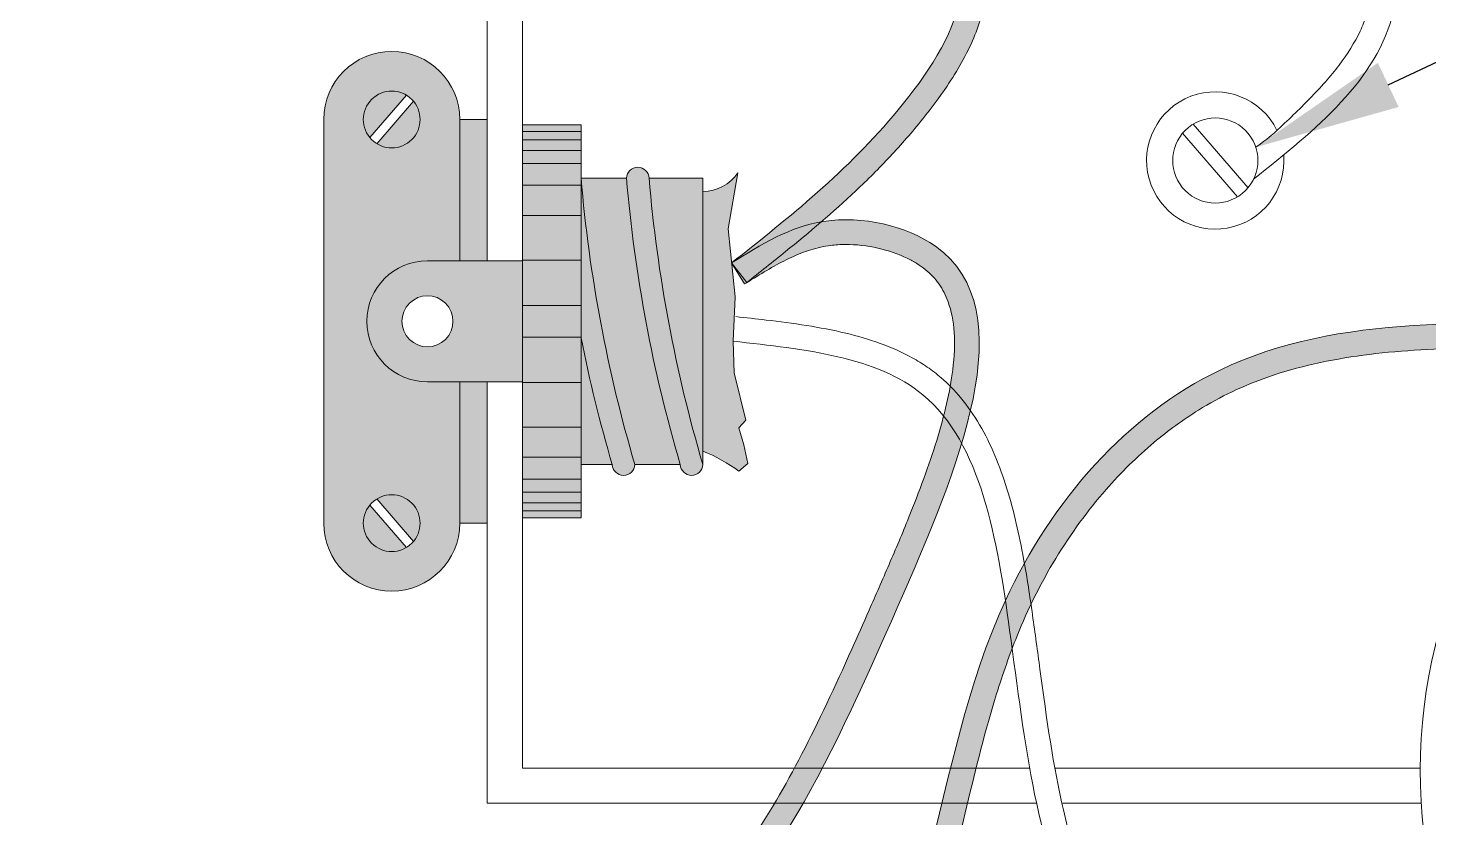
# Model space of a CAD drawing. Header units: metres. Extents: x -692 to 1029, y -233 to 3386.
# Drawn here: x 252.38 to 260.04, y -209.52 to -205.2 of the extents above; entities that cross this region are included whole.
import ezdxf

# ---------------------------------------------------------------- set-up
doc = ezdxf.new("R2010")
doc.units = ezdxf.units.M

# ---------------------------------------------------------------- blocks, each defined once
blk = doc.blocks.new('A$C44f65689')
at = {"lineweight": 0, "transparency": 33554687}
h = blk.add_hatch(color=256, dxfattribs=at)
edge = h.paths.add_edge_path()
edge.add_spline(control_points=[(37.19436487122567, 30.5453331803178), (37.47240656832292, 30.13958132194283), (38.12156979050116, 29.19224433422414), (39.85192331632589, 28.15650363348276), (39.02348466928589, 26.91347481707225), (38.52862392752587, 26.52182489904998), (38.21214170547529, 26.2713499151564)], knot_values=[0, 0, 0, 0, 776.1570463963789, 1812.147654167916, 2160.643044200671, 2778.949528590573, 2778.949528590573, 2778.949528590573, 2778.949528590573], degree=3, periodic=0)
edge.add_line((38.21214170547529, 26.27134991539469), (38.29610942121536, 26.16525433314791))
edge.add_spline(control_points=[(38.29610942121536, 26.16525433290962), (38.36617814703988, 26.22070914710593), (38.43664025374466, 26.27647184766328), (38.63645502599303, 26.43822292126196), (38.76572663744565, 26.54716324318405), (38.95489427097829, 26.72562805832376), (39.01715316244173, 26.78762558806965), (39.13924361213259, 26.91806546009547), (39.19904509171039, 26.98640686834869), (39.30319098289993, 27.11604785884401), (39.34796309681934, 27.17574991739775), (39.44625987466389, 27.32199544347304), (39.49701012643374, 27.41022944868609), (39.55305506106407, 27.54364452422623), (39.56803991468934, 27.5861523405415), (39.59128397186788, 27.67269928563609), (39.59941997130983, 27.71698358739422), (39.60719716151772, 27.80178272069451), (39.60748871584957, 27.84252679074824), (39.59878393407854, 27.96274281705382), (39.58026283832606, 28.04027789772544), (39.52425353392238, 28.18851792419945), (39.48685088225403, 28.25933649600528), (39.3891210190871, 28.41041452539911), (39.32556641634511, 28.48952938021238), (39.14972966977149, 28.68218880523226), (39.02898831232579, 28.79290357268882), (38.77756875475444, 29.00978154004633), (38.64684507127805, 29.11587788833139), (38.46107761391278, 29.27146201170444), (38.40200035878235, 29.32171288574727), (38.28863807710223, 29.42181500161541), (38.23466400333456, 29.47156326759841), (38.12518668814693, 29.57776804960621), (38.07021569105183, 29.63416074288897), (37.83328506954723, 29.88947724355284), (37.67789306767992, 30.09183665503087), (37.45465373357348, 30.40486221850869), (37.38055639036685, 30.51298053659001), (37.30597713335629, 30.62181554926291)], knot_values=[0, 0, 0, 0, 6.756417714519387, 6.756417714519387, 19.17189048022639, 19.17189048022639, 25.37962686307989, 25.37962686307989, 31.58736324593339, 31.58736324593339, 36.48074421115352, 36.48074421115352, 43.18213061361291, 43.18213061361291, 46.23686457921572, 46.23686457921572, 49.29159854481853, 49.29159854481853, 52.15651243092103, 52.15651243092103, 57.86962677243898, 57.86962677243898, 63.58274111395693, 63.58274111395693, 70.52405827013338, 70.52405827013338, 80.99162164751337, 80.99162164751337, 91.45918502489334, 91.45918502489334, 96.48963544762753, 96.48963544762753, 101.5200858703617, 101.5200858703617, 107.1514105388288, 107.1514105388288, 126.8818266794391, 126.8818266794391, 137.1571503924483, 137.1571503924483, 137.1571503924483, 137.1571503924483], degree=3, periodic=0)
edge.add_line((37.30597713359413, 30.62181554950302), (37.19436487134527, 30.545333180557))
h = blk.add_hatch(color=9, dxfattribs=at)
h.dxf.hatch_style = 1
edge = h.paths.add_edge_path()
edge.add_line((36.55031432624929, 26.28295589984418), (36.72691741605814, 26.28295589984418))
edge.add_line((36.72691741605814, 26.28295589984418), (36.72691741605814, 27.05541978014525))
edge.add_ellipse((36.35527124240213, 27.05541978062183), major_axis=(0.2627935295942119, 0.2627935295942119), ratio=0.999999999999935, start_angle=314.9999999999981, end_angle=494.9999999999981)
edge.add_line((35.98362506874611, 27.0554197810984), (35.98362506803079, 24.84915753162885))
edge.add_ellipse((36.3552712424617, 24.84915753150971), major_axis=(0.262793530142143, 0.262793530142143), ratio=0.9999999999999234, start_angle=134.9999999816297, end_angle=314.9999999816297)
edge.add_line((36.7269174168926, 24.84915753139057), (36.7269174168926, 25.62162141192902))
edge.add_line((36.7269174168926, 25.62162141192902), (36.55031432624929, 25.6216214124065))
edge.add_ellipse((36.55031432624929, 25.95228865612534), major_axis=(-0.2338170503498552, 0.2338170503498552), ratio=0.9999999999999839, start_angle=-45.00000000000051, end_angle=134.9999999999995, ccw=False)
edge = h.paths.add_edge_path(flags=16)
edge.add_ellipse((36.35527124210404, 27.0554197801448), major_axis=(0.1097161613463365, 0.1097161613463365), ratio=0.9999999999998871, start_angle=225.0000000000032, end_angle=405.00000000000324, ccw=False)
edge.add_ellipse((36.35527124210404, 27.0554197801448), major_axis=(0.1097161613463365, 0.1097161613463365), ratio=0.9999999999998871, start_angle=45.00000000000318, end_angle=225.0000000000032, ccw=False)
edge = h.paths.add_edge_path(flags=16)
edge.add_ellipse((36.35527124210404, 24.84915753139011), major_axis=(0.1097161615148262, 0.1097161615148262), ratio=0.9999999999999781, start_angle=225.0000000000006, end_angle=405.0000000000006, ccw=False)
edge.add_ellipse((36.35527124210404, 24.84915753139011), major_axis=(0.1097161615148262, 0.1097161615148262), ratio=0.9999999999999781, start_angle=45.00000000000068, end_angle=225.0000000000006, ccw=False)
h.paths.add_polyline_path([(36.87731571467913, 26.28295589984418), (36.87731571610976, 27.05541978086011), (36.72691741605814, 27.05541978014525), (36.72691741605814, 26.28295589984418)])
h.paths.add_polyline_path([(36.87731571694422, 24.84915753139057), (36.87731571610976, 25.62162141264479), (36.7269174168926, 25.62162141192902), (36.7269174168926, 24.84915753139057)])
h.paths.add_polyline_path([(45.13213882013434, 26.28295589960589), (45.13213882013434, 27.05541978038354), (44.98174051936741, 27.05541978062183), (44.98174051936741, 26.28295590008155)])
h.paths.add_polyline_path([(45.13213881941857, 24.84915753067389), (45.13213881941857, 25.62162141169073), (44.98174051936741, 25.62162141169073), (44.98174051936741, 24.84915753186714)])
edge = h.paths.add_edge_path()
edge.add_line((45.87543116756552, 24.84915753091399), (45.87543116756552, 27.05541978086011))
edge.add_ellipse((45.50378499384993, 27.05541978062183), major_axis=(0.262793529636328, 0.262793529636328), ratio=0.9999999999999937, start_angle=315.000000036736, end_angle=495.000000036736)
edge.add_line((45.13213882013434, 27.05541978038354), (45.13213882013434, 26.28295589960589))
edge.add_line((45.13213882013434, 26.28295589960589), (45.3087419086317, 26.28295590032166))
edge.add_ellipse((45.30874190898936, 25.95228865624494), major_axis=(0.2338170506029215, 0.2338170506029215), ratio=0.9999999999999619, start_angle=225.0000000619738, end_angle=405.00000006197376, ccw=False)
edge.add_line((45.30874190934702, 25.62162141216822), (45.13213881941857, 25.62162141169073))
edge.add_line((45.13213881941857, 25.62162141169073), (45.13213881941857, 24.84915753067389))
edge.add_ellipse((45.50378499349205, 24.84915753079394), major_axis=(-0.2627935298894002, 0.2627935298894002), ratio=0.9999999999999274, start_angle=45.0000000185104, end_angle=225.0000000185104)
edge = h.paths.add_edge_path(flags=16)
edge.add_ellipse((45.50378499349182, 24.84915753150971), major_axis=(-0.109716161599395, 0.109716161599395), ratio=0.9999999999999798, start_angle=-45.000000000000625, end_angle=134.9999999999994, ccw=False)
edge.add_ellipse((45.50378499349182, 24.84915753150971), major_axis=(-0.109716161599395, 0.109716161599395), ratio=0.9999999999999798, start_angle=134.9999999999994, end_angle=314.99999999999943, ccw=False)
edge = h.paths.add_edge_path(flags=16)
edge.add_ellipse((45.50378499384971, 27.05541978026394), major_axis=(-0.109716161430587, 0.109716161430587), ratio=0.999999999999829, start_angle=-44.99999986785042, end_angle=135.0000001321496, ccw=False)
edge.add_ellipse((45.50378499384971, 27.05541978026394), major_axis=(-0.109716161430587, 0.109716161430587), ratio=0.999999999999829, start_angle=135.0000001321496, end_angle=315.0000001321496, ccw=False)
h = blk.add_hatch(color=252, dxfattribs=at)
h.dxf.hatch_style = 1
edge = h.paths.add_edge_path()
edge.add_line((36.47458330627506, 27.15461606944563), (36.2745196997742, 26.92292653311278))
edge.add_ellipse((36.35527124206851, 27.0554197795018), major_axis=(-0.1097161608916774, 0.1097161608916774), ratio=0.9999999999999055, start_angle=103.6386671987132, end_angle=135.0000000131162)
edge.add_ellipse((36.35527124237109, 27.05541978070095), major_axis=(0.1097161617396069, 0.1097161617396069), ratio=0.9999999999999704, start_angle=224.9999999013887, end_angle=354.7402031685654)
edge = h.paths.add_edge_path()
edge.add_ellipse((36.35527124370972, 27.05541978007383), major_axis=(-0.1097161613965694, 0.1097161613965694), ratio=0.9999999999995967, start_angle=-76.36133221941517, end_angle=-44.99999940709)
edge.add_ellipse((36.35527124238686, 27.05541978028091), major_axis=(0.1097161612500874, 0.1097161612500874), ratio=0.9999999999999531, start_angle=45.00000010443824, end_angle=174.7402033698151)
edge.add_line((36.23595917936365, 26.95622349155973), (36.43602278503005, 27.18791302789258))
edge = h.paths.add_edge_path()
edge.add_ellipse((36.3552712416523, 24.84915753155531), major_axis=(-0.1097161613980172, 0.1097161613980172), ratio=0.9999999999998797, start_angle=185.259796566013, end_angle=314.9999998331872)
edge.add_ellipse((36.3552712425597, 24.84915753075905), major_axis=(-0.1097161619610481, 0.1097161619610481), ratio=0.9999999999996345, start_angle=-44.99999983175279, end_angle=-13.63866701734272)
edge.add_line((36.27451969905889, 24.98165077818384), (36.47458330472529, 24.74996124256676))
edge = h.paths.add_edge_path()
edge.add_ellipse((36.35527124031114, 24.84915753217685), major_axis=(0.1097161620711561, 0.1097161620711561), ratio=0.9999999999998637, start_angle=225.0000006620567, end_angle=256.3613334743858)
edge.add_line((36.43602278503005, 24.71666428531216), (36.23595917864833, 24.94835382045266))
edge.add_ellipse((36.35527124219709, 24.84915753154137), major_axis=(-0.1097161616217846, 0.1097161616217846), ratio=0.9999999999999871, start_angle=5.259796700270203, end_angle=134.9999999656386)
edge = h.paths.add_edge_path()
edge.add_ellipse((45.50378499320877, 27.05541978051929), major_axis=(-0.1097161612500097, 0.1097161612500097), ratio=0.9999999999999964, start_angle=185.2597966301026, end_angle=314.999999895479)
edge.add_ellipse((45.50378499218422, 27.05541978137398), major_axis=(0.1097161606456844, 0.1097161606456844), ratio=0.999999999999846, start_angle=44.99999951715563, end_angle=76.36133232948666)
edge.add_line((45.42303345116198, 27.18791302813087), (45.62309705623176, 26.95622349179802))
edge = h.paths.add_edge_path()
edge.add_ellipse((45.50378499297625, 27.05541977825346), major_axis=(-0.1097161600089429, 0.1097161600089429), ratio=0.9999999999997591, start_angle=135.0000004546835, end_angle=166.3613332688298)
edge.add_line((45.58453653570206, 26.92292653358935), (45.38447293003611, 27.15461606896906))
edge.add_ellipse((45.50378499382887, 27.05541978046295), major_axis=(0.109716161571301, 0.109716161571301), ratio=0.9999999999999049, start_angle=95.25979687292083, end_angle=225.0000001398502)
edge = h.paths.add_edge_path()
edge.add_ellipse((45.50378499134348, 24.84915753212618), major_axis=(0.1097161611634776, 0.1097161611634776), ratio=0.9999999999995575, start_angle=13.63866639255873, end_angle=44.99999920670788)
edge.add_ellipse((45.50378499358277, 24.84915753147903), major_axis=(-0.109716161621097, 0.109716161621097), ratio=0.9999999999998829, start_angle=-44.99999996641899, end_angle=84.7402033005054)
edge.add_line((45.38447293003611, 24.74996124256676), (45.58453653570206, 24.98165077770727))
edge = h.paths.add_edge_path()
edge.add_line((45.62309705623176, 24.9483538197378), (45.42303345044667, 24.71666428459638))
edge.add_ellipse((45.50378499395026, 24.84915753203118), major_axis=(0.1097161619681109, 0.1097161619681109), ratio=0.99999999999976, start_angle=193.6386670183855, end_angle=224.9999998307206)
edge.add_ellipse((45.50378499320854, 24.84915753101607), major_axis=(0.1097161612503381, 0.1097161612503381), ratio=0.9999999999999564, start_angle=225.0000001046061, end_angle=354.7402033699726)
h = blk.add_hatch(color=252, dxfattribs=at)
h.dxf.hatch_style = 1
h.paths.add_polyline_path([(37.38985277529747, 26.98883405746027), (37.38985277601279, 27.02601380241912), (37.06962474258927, 27.02601380218083), (37.0696247410404, 26.9888340569837)])
h.paths.add_polyline_path([(37.38985277529747, 26.94339216149864), (37.38985277529747, 26.98883405746027), (37.0696247410404, 26.9888340569837), (37.06962474258927, 26.94339216173693)])
h.paths.add_polyline_path([(37.38985277458306, 26.88555704081909), (37.38985277529747, 26.94339216149864), (37.06962474258927, 26.94339216173693), (37.06962474187486, 26.88555704105919)])
h.paths.add_polyline_path([(37.38985277529747, 26.81532862461562), (37.38985277458306, 26.88555704081909), (37.06962474187486, 26.88555704105919), (37.06962474187486, 26.81532862413905)])
h.paths.add_polyline_path([(37.38985277529747, 26.69552730740133), (37.38985277529747, 26.81532862461562), (37.06962474187486, 26.81532862413905), (37.06962474258927, 26.69552730716122)])
h.paths.add_polyline_path([(37.38985277529747, 26.53028402555946), (37.38985277529747, 26.69552730740133), (37.06962474258927, 26.69552730716122), (37.06962474258927, 26.53028402532117)])
h.paths.add_polyline_path([(37.38985277458306, 26.28655017651135), (37.38985277529747, 26.53028402555946), (37.06962474258927, 26.53028402532117), (37.06962474330459, 26.28655017651135)])
h.paths.add_polyline_path([(37.38985277386729, 24.87856350935498), (37.38985277458306, 26.28655017651135), (37.06962474330459, 26.28655017651135), (37.06962474258927, 24.87856350983156)])
edge = h.paths.add_edge_path(flags=17)
edge.add_ellipse((45.12952371580732, 27.40081258032124), major_axis=(-5.579933033326872, 5.579933033326872), ratio=0.9999999999997002, start_angle=56.24696675390112, end_angle=61.42246319192401, ccw=False)
edge.add_line((37.38985277386729, 25.86172225702784), (37.38985277458306, 25.16982712496291))
edge.add_line((37.38985277458306, 25.16982712496291), (37.56024308856541, 25.16982712567869))
edge = h.paths.add_edge_path()
edge.add_ellipse((45.25290982905528, 27.40081257551376), major_axis=(-5.579933034407364, 5.579933034407364), ratio=0.9999999999999546, start_angle=49.841841678372475, end_angle=61.42246315406862, ccw=False)
edge.add_line((37.38985277529747, 26.73475018633371), (37.38985277529747, 26.69552730740133))
edge.add_line((37.38985277529747, 26.69552730740133), (37.38985277529747, 26.53028402555946))
edge.add_line((37.38985277529747, 26.53028402555946), (37.38985277458306, 26.28655017651135))
edge.add_line((37.38985277458306, 26.28655017651135), (37.38985277386729, 25.86172225702784))
edge.add_ellipse((45.12952371589739, 27.40081258034342), major_axis=(-5.57993303339117, 5.57993303339117), ratio=0.9999999999998417, start_angle=56.24696675392772, end_angle=61.42246319189021)
edge.add_ellipse((37.62193614372265, 25.17212264095189), major_axis=(-0.04365376527295176, 0.04365376527295176), ratio=0.9999999999979041, start_angle=47.13091554147524, end_angle=222.8690842356522)
edge = h.paths.add_edge_path()
edge.add_line((37.68362919887096, 25.16982712543858), (37.93191774817507, 25.16982712472463))
edge.add_ellipse((45.50119838190815, 27.40081257456348), major_axis=(-5.57993303676679, 5.57993303676679), ratio=0.9999999999999848, start_angle=49.84184166939468, end_angle=61.42246314513733, ccw=False)
edge.add_line((37.63814132472072, 26.73475018633371), (37.38985277529747, 26.73475018633371))
edge.add_ellipse((45.25290982902419, 27.40081257550792), major_axis=(5.579933034384598, 5.579933034384598), ratio=0.9999999999999921, start_angle=139.8418416783477, end_angle=151.4224631540904)
edge = h.paths.add_edge_path()
edge.add_ellipse((37.99361080295714, 25.17212264046022), major_axis=(0.04365376502005041, 0.04365376502005041), ratio=0.9999999999957804, start_angle=137.1309159830826, end_angle=312.8690846797408)
edge.add_ellipse((45.6245844879476, 27.40081257491465), major_axis=(-5.579933034286119, 5.579933034286119), ratio=0.9999999999999345, start_angle=49.841841674113084, end_angle=61.4224631499016, ccw=False)
edge.add_ellipse((37.69983437951606, 26.73245467093255), major_axis=(0.04365376502054601, 0.04365376502054601), ratio=0.9999999999999998, start_angle=317.130915672574, end_angle=492.8690843274262)
edge.add_ellipse((45.50119838190869, 27.40081257456358), major_axis=(-5.579933036767049, 5.579933036767049), ratio=0.9999999999999964, start_angle=49.84184166939474, end_angle=61.42246314513654)
edge = h.paths.add_edge_path(flags=17)
edge.add_line((38.05530385776575, 25.16982712543858), (38.05530385705043, 26.73475018657199))
edge.add_line((38.05530385705043, 26.73475018657199), (37.7615274343114, 26.73475018633371))
edge.add_ellipse((45.62458448800581, 27.40081257492557), major_axis=(-5.579933034327201, 5.579933034327201), ratio=0.9999999999999913, start_angle=49.84184167415486, end_angle=61.42246314985678)
edge = h.paths.add_edge_path()
edge.add_line((38.25248337265049, 25.13269593442464), (38.30089336474958, 25.17576559484996))
edge.add_line((38.30089336474958, 25.17576559484996), (38.27937780352642, 25.2780559791422))
edge.add_line((38.27937780352642, 25.2780559791422), (38.25248337265049, 25.36957903588836))
edge.add_line((38.25248337265049, 25.36957903588836), (38.29013558383969, 25.41264869702854))
edge.add_line((38.29013558383969, 25.41264869702854), (38.22558894237073, 25.67106659449154))
edge.add_line((38.22558894237073, 25.67106659449154), (38.22021002896901, 25.84334523952975))
edge.add_line((38.22021002896901, 25.84334523952975), (38.23096781142777, 26.08561200560097))
edge.add_line((38.23096781142777, 26.08561200560097), (38.19331560023812, 26.45708782590417))
edge.add_line((38.19331560023812, 26.45708782590417), (38.24710450430922, 26.7639591177799))
edge.add_ellipse((38.05032988765169, 26.90138976571529), major_axis=(0.169716576610339, 0.169716576610339), ratio=0.999999999999936, start_angle=226.1874561231546, end_angle=280.06891455852605, ccw=False)
edge.add_line((38.05530385705043, 26.66142582596375), (38.05530385776575, 25.24315148604864))
edge.add_ellipse((37.70901142908824, 24.39374313397558), major_axis=(0.6486189153620288, 0.6486189153620288), ratio=0.999999999999964, start_angle=368.66691911374147, end_angle=382.81993463491943, ccw=False)
h = blk.add_hatch(color=254, dxfattribs=at)
edge = h.paths.add_edge_path()
edge.add_spline(control_points=[(33.58242418333094, 21.39219839561928), (33.75167717274218, 21.43069643558055), (33.92100951274443, 21.4692014244897), (34.45099675878083, 21.58909522331714), (34.81386050876182, 21.6702914713719), (35.35198359664474, 21.7868490806918), (35.52080257900781, 21.82288719428606), (35.7924203970054, 21.87978849185537), (35.89403789838371, 21.90073641980643), (36.09741309686689, 21.94276055754244), (36.19914516027967, 21.96394550145623), (36.50209641679322, 22.03002554357999), (36.70108398040321, 22.07747813213836), (37.07998823805866, 22.18925138057283), (37.25985733696035, 22.25359628809519), (37.49722683700139, 22.36540010059843), (37.56756690701042, 22.4026279987197), (37.69890044005916, 22.48180805529181), (37.75996827157525, 22.52365152419633), (37.87667307420844, 22.6139567200048), (37.93222349616082, 22.66229503119984), (38.10353639443912, 22.82811913836985), (38.21043323560826, 22.95829096449369), (38.41119832213991, 23.25023540748179), (38.50499153991751, 23.411978733669), (38.68807283195048, 23.76487602342194), (38.77735382147904, 23.95599418748451), (38.90010305973084, 24.22974206579737), (38.93149367233337, 24.30066252959795), (38.99940541406687, 24.45500373185632), (39.03628552540414, 24.5389565681321), (39.10930307849441, 24.70810175384076), (39.14540126987487, 24.79340265048494), (39.23784319671205, 25.02198927081599), (39.29100749310129, 25.16483546126846), (39.3752331560475, 25.4384444974762), (39.40618182822283, 25.56924515045693), (39.42978518971023, 25.76110948456289), (39.43249801000167, 25.82978094852978), (39.42421058913288, 25.95406783021507), (39.4132639761786, 26.00953651441113), (39.38275019022041, 26.09397568429494), (39.36624823316134, 26.12615397966919), (39.32509492536593, 26.18482306827126), (39.30042333146122, 26.21142451442255), (39.25619894238508, 26.24693944347882), (39.24130264493016, 26.25749714005951), (39.20853114732319, 26.27790926540865), (39.19076017888602, 26.28769518030685), (39.12384546311915, 26.3201694451668), (39.06859741183308, 26.33937493790153), (38.9531033209185, 26.36546730364216), (38.89286353643939, 26.37237371576838), (38.80712520261824, 26.37213128746543), (38.77986650129361, 26.37044211257352), (38.73510299941091, 26.3648063899377), (38.7170853397468, 26.36165703095002), (38.68103619071036, 26.35368182862793), (38.66311437078531, 26.34887745679452), (38.60941135140484, 26.33217633331832), (38.57367647286475, 26.3179757295943), (38.46727226992635, 26.26857262385919), (38.39589661201063, 26.22611418069436), (38.30911414190342, 26.17235158337143), (38.29644918020841, 26.16446134627812), (38.283687700234, 26.15651080859652)], knot_values=[0.7745241271490635, 0.7745241271490635, 0.7745241271490635, 0.7745241271490635, 13.87900228218035, 13.87900228218035, 41.63700684654106, 41.63700684654106, 54.14700963101338, 54.14700963101338, 61.51518677768562, 61.51518677768562, 68.88336392435787, 68.88336392435787, 83.61971821770236, 83.61971821770236, 98.35607251104685, 98.35607251104685, 104.9762242300353, 104.9762242300353, 111.4136723991111, 111.4136723991111, 117.8511205681868, 117.8511205681868, 132.1169761837619, 132.1169761837619, 146.3828317993369, 146.3828317993369, 160.648687414912, 160.648687414912, 165.4931758953022, 165.4931758953022, 170.9778484865774, 170.9778484865774, 176.4625210778526, 176.4625210778526, 185.7212830056276, 185.7212830056276, 194.9800449334026, 194.9800449334026, 200.7395733801151, 200.7395733801151, 206.4991018268276, 206.4991018268276, 210.757515015627, 210.757515015627, 215.0159282044264, 215.0159282044264, 216.9293424231776, 216.9293424231776, 218.8427566419289, 218.8427566419289, 223.7083919494439, 223.7083919494439, 228.5740272569588, 228.5740272569588, 230.9069582571001, 230.9069582571001, 232.5575269964771, 232.5575269964771, 234.2080957358541, 234.2080957358541, 237.5092332146082, 237.5092332146082, 243.9580949503671, 243.9580949503671, 245.0515385297063, 245.0515385297063, 245.0515385297063, 245.0515385297063], degree=3, periodic=0)
edge.add_line((38.283687700234, 26.15651080859652), (38.21214170563627, 26.27134991605043))
edge.add_spline(control_points=[(38.21214170547529, 26.27134991539469), (38.37155845554872, 26.37066825927331), (38.71062101968329, 26.58190786922977), (39.93857131143596, 26.29119752634551), (38.985486236177, 24.05701898683082), (38.12953493603283, 22.20099049771806), (35.71337055750911, 21.73814975107734), (34.33079706128711, 21.42366624344367), (33.58242418488072, 21.25343953980018)], knot_values=[0, 0, 0, 0, 13.65932688933091, 29.05194327490761, 77.76876440348846, 138.0005407180464, 187.105929392396, 245.0515385297063, 245.0515385297063, 245.0515385297063, 245.0515385297063], degree=3, periodic=0)
edge.add_line((33.58242418488072, 21.25343953980018), (33.5824241850658, 21.39219839606402))
h = blk.add_hatch(color=9, dxfattribs=at)
h.dxf.hatch_style = 1
edge = h.paths.add_edge_path()
edge.add_line((37.06962474330459, 25.6216214124065), (37.06962474258927, 26.2829558993676))
edge.add_line((37.06962474258927, 26.2829558993676), (36.55031432624929, 26.28295589984418))
edge.add_ellipse((36.55031432624929, 25.95228865612534), major_axis=(0.2338170503498552, 0.2338170503498552), ratio=0.9999999999999839, start_angle=45.00000000000046, end_angle=225.0000000000005)
edge.add_line((36.55031432624929, 25.6216214124065), (37.06962474330459, 25.6216214124065))
edge = h.paths.add_edge_path(flags=16)
edge.add_ellipse((36.55031432589141, 25.95228865588705), major_axis=(0.09863673689451946, 0.09863673689451946), ratio=0.9999999999999111, start_angle=44.99999985300383, end_angle=224.9999998530037, ccw=False)
edge.add_ellipse((36.55031432589141, 25.95228865588705), major_axis=(0.09863673689451946, 0.09863673689451946), ratio=0.9999999999999111, start_angle=224.9999998530037, end_angle=404.9999998530037, ccw=False)
edge = h.paths.add_edge_path()
edge.add_ellipse((45.30874190898936, 25.95228865624494), major_axis=(0.2338170506029188, 0.2338170506029188), ratio=0.9999999999999843, start_angle=225.0000000619731, end_angle=405.0000000619731)
edge.add_line((45.3087419086317, 26.28295590032166), (44.78943149372145, 26.28295590055995))
edge.add_line((44.78943149372145, 26.28295590055995), (44.78943149217167, 25.62162141145244))
edge.add_line((44.78943149217167, 25.62162141145244), (45.30874190934702, 25.62162141216822))
edge = h.paths.add_edge_path(flags=16)
edge.add_ellipse((45.30874190934702, 25.95228865588705), major_axis=(0.09863673756849936, 0.09863673756849936), ratio=0.9999999999998963, start_angle=225.000000000003, end_angle=405.00000000000296, ccw=False)
edge.add_ellipse((45.30874190934702, 25.95228865588705), major_axis=(0.09863673756849936, 0.09863673756849936), ratio=0.9999999999998963, start_angle=45.00000000000301, end_angle=225.000000000003, ccw=False)
h = blk.add_hatch(color=254, dxfattribs=at)
edge = h.paths.add_edge_path()
edge.add_line((33.58242418488072, 21.25343953980018), (33.58242418525089, 21.11564934236821))
edge.add_spline(control_points=[(33.58242418488072, 21.11564934266561), (33.85718859704531, 21.06272556675457), (34.13294367655391, 21.00979340756884), (34.8605570820194, 20.88696023787042), (35.3157493193965, 20.82681736863605), (36.01643850871125, 20.79974873245782), (36.2548679414611, 20.80152897251673), (36.64851680275007, 20.8279177354675), (36.80201529713696, 20.84387142861896), (37.0633373052695, 20.8819832083086), (37.17071071656738, 20.90065360940525), (37.38537090190476, 20.9450394743776), (37.49254916628416, 20.97075401581287), (37.81006807788418, 21.05974085272327), (38.01641902180728, 21.13478985537085), (38.36372139545557, 21.3067443069317), (38.50975607594074, 21.39703274811335), (38.69919586666612, 21.55111503804755), (38.7550291725027, 21.60239193571623), (38.87155514558373, 21.725148708711), (38.92941331692811, 21.79790873874253), (39.033310583792, 21.95041456450007), (39.07942787619623, 22.03021920956188), (39.2122687524182, 22.29449521220749), (39.28116917296467, 22.48921242869846), (39.39892755552347, 22.89071346844093), (39.4477684187512, 23.09763506330045), (39.5475697373966, 23.51105726088053), (39.59851532074009, 23.71754582394123), (39.69417505641997, 24.02499657596172), (39.73097170432612, 24.13082849420106), (39.8023085434059, 24.30743459261475), (39.83456371160565, 24.37956296909805), (39.90504783340504, 24.5207869731289), (39.94315614172029, 24.58984472740712), (40.06547147866314, 24.79116985810787), (40.15767557331111, 24.91757959855612), (40.34042783888373, 25.12630546248919), (40.42784680017058, 25.21242152918375), (40.59791792210154, 25.35524113954079), (40.67914996536848, 25.41444164813537), (40.82342466505571, 25.50402865613477), (40.88500641962111, 25.53780138171668), (41.01092066427265, 25.59775615943499), (41.07561147590678, 25.62413707912992), (41.30693857832949, 25.705047180782), (41.48208927341494, 25.7429979077674), (41.84661995132984, 25.79142710436417), (42.03591233428534, 25.80188495553511), (42.42113357528325, 25.80844395626581), (42.61703478594819, 25.80456051338705), (42.90559647258334, 25.79867769588008), (42.99854124721088, 25.79677104652955), (43.18330388208443, 25.7944657710891), (43.27482722135602, 25.79399686754777), (43.45678037270119, 25.7939010399682), (43.54720852871952, 25.79427447975694), (43.63733077832268, 25.79480833781735)], knot_values=[0.6461580680801546, 0.6461580680801546, 0.6461580680801546, 0.6461580680801546, 21.45479789196638, 21.45479789196638, 55.15271753344817, 55.15271753344817, 72.26532692206275, 72.26532692206275, 83.07112840900795, 83.07112840900795, 90.51687257752101, 90.51687257752101, 97.96261674603407, 97.96261674603407, 112.8541050830602, 112.8541050830602, 124.9793082243575, 124.9793082243575, 130.4720305599364, 130.4720305599364, 137.2974250810933, 137.2974250810933, 144.1228196022501, 144.1228196022501, 159.1643611865532, 159.1643611865532, 174.2059027708562, 174.2059027708562, 189.2474443551593, 189.2474443551593, 197.3746427352723, 197.3746427352723, 203.2088291010777, 203.2088291010777, 209.0430154668831, 209.0430154668831, 220.711388198494, 220.711388198494, 230.1243593921866, 230.1243593921866, 238.0549608732645, 238.0549608732645, 243.7209598978692, 243.7209598978692, 249.386958922474, 249.386958922474, 263.4869699806436, 263.4869699806436, 277.5869810388132, 277.5869810388132, 291.6869920969828, 291.6869920969828, 298.3847528352711, 298.3847528352711, 305.0825135735593, 305.0825135735593, 311.7858297487566, 311.7858297487566, 311.7858297487566, 311.7858297487566], degree=3, periodic=0)
edge.add_line((43.63733077832268, 25.79480833781735), (43.63499389184273, 25.93009990072687))
edge.add_spline(control_points=[(43.63499389132068, 25.93009990108975), (43.4478635003191, 25.92899541200176), (42.52810215254823, 25.92702371967834), (40.90655885787993, 26.04176579464501), (39.27388917037052, 24.19804972518477), (39.34014834280998, 21.67985229552641), (36.43333537884774, 20.70425590337299), (34.70685080464892, 21.0368362652166), (33.58242418488072, 21.25343953980018)], knot_values=[0, 0, 0, 0, 13.94361430568784, 68.25335162635707, 110.7329929612323, 180.9675987233705, 226.5730959240716, 311.7476788854763, 311.7476788854763, 311.7476788854763, 311.7476788854763], degree=3, periodic=0)
at = {"linetype": 'ByBlock', "lineweight": -2, "transparency": 33554687}
blk.add_line((41.80026954031345, 27.2442642054222), (46.23647311466476, 29.33065465954086), dxfattribs=at)
at = {"lineweight": 0, "transparency": 33554687}
for p, q in [((36.87731571610976, 28.58622671760121), (36.87731571467913, 26.28295589984418)), ((37.06962474330459, 28.39391769064468), (37.0696247440199, 23.51065962136772)), ((36.43602278503005, 27.18791302789258), (36.23595917936365, 26.95622349155973)), ((36.47458330627506, 27.15461606944563), (36.2745196997742, 26.92292653311278)), ((35.98362506874611, 27.0554197810984), (35.98362506803079, 24.84915753162885)), ((36.87731571610976, 27.05541978086011), (36.72691741605814, 27.05541978014525)), ((36.72691741605814, 27.05541978014525), (36.72691741605814, 26.28295589984418)), ((36.87731571467913, 26.28295589984418), (36.87731571610976, 27.05541978086011)), ((37.06962474258927, 27.02601380218083), (37.06962474258927, 24.87856350983156)), ((37.38985277601279, 27.02601380241912), (37.06962474258927, 27.02601380218083)), ((37.38985277386729, 24.87856350935498), (37.38985277601279, 27.02601380241912)), ((40.7341250722032, 27.02979236210239), (41.03422048302701, 26.68225805891552)), ((37.38985277529747, 26.98883405746027), (37.0696247410404, 26.9888340569837)), ((40.67628429122971, 26.97984692467207), (40.97637970121906, 26.63231262148428)), ((37.38985277529747, 26.94339216149864), (37.06962474258927, 26.94339216173693)), ((37.38985277458306, 26.88555704081909), (37.06962474187486, 26.88555704105919)), ((37.38985277529747, 26.81532862461562), (37.06962474187486, 26.81532862413905)), ((37.38985277529747, 26.73475018633371), (37.63814132472072, 26.73475018633371)), ((37.7615274343114, 26.73475018633371), (38.05530385705043, 26.73475018657199)), ((38.05530385705043, 26.73475018657199), (38.05530385776575, 25.16982712543858)), ((38.24710450430922, 26.7639591177799), (38.19331560023812, 26.45708782590417)), ((37.38985277529747, 26.69552730740133), (37.06962474258927, 26.69552730716122)), ((37.38985277529747, 26.53028402555946), (37.06962474258927, 26.53028402532117)), ((38.19331560023812, 26.45708782590417), (38.23096781142777, 26.08561200560097)), ((37.06962474258927, 26.2829558993676), (36.55031432624929, 26.28295589984418)), ((37.38985277458306, 26.28655017651135), (37.06962474330459, 26.28655017651135)), ((38.283687700234, 26.15651080859561), (38.21214170547529, 26.27134991539378)), ((38.21214170547529, 26.27134991539378), (38.29610942121536, 26.165254333147)), ((37.38985277529747, 26.03868525208008), (37.06962474258927, 26.03868525208008)), ((38.23096781142777, 26.08561200560097), (38.22021002896901, 25.84334523952975)), ((37.38985277601279, 25.86589205945392), (37.06962474258927, 25.86589205921654)), ((38.22021002896901, 25.84334523952975), (38.22558894237073, 25.67106659449154)), ((38.22558894237073, 25.67106659449154), (38.29013558383969, 25.41264869702854)), ((37.06962474330459, 25.6216214124065), (36.55031432624929, 25.6216214124065)), ((36.7269174168926, 25.62162141192811), (36.7269174168926, 24.84915753139057)), ((36.87731571694422, 24.84915753139057), (36.87731571610976, 25.62162141264479)), ((36.87731571610976, 25.62162141264479), (36.87731571610976, 23.31835059417289)), ((37.38985277529747, 25.61802713526276), (37.0696247440199, 25.61802713526276)), ((37.38985277529747, 25.3742932871678), (37.06962474330459, 25.37429328692951)), ((38.29013558383969, 25.41264869702854), (38.25248337265049, 25.36957903588836)), ((38.25248337265049, 25.36957903588836), (38.27937780352642, 25.2780559791422)), ((38.27937780352642, 25.2780559791422), (38.30089336474958, 25.17576559484996)), ((37.38985277601279, 25.20905000437278), (37.06962474187486, 25.20905000365791)), ((37.38985277458306, 25.16982712496291), (37.56024308856541, 25.16982712567869)), ((37.68362919887096, 25.16982712543858), (37.93191774817507, 25.16982712472463)), ((38.30089336474958, 25.17576559484996), (38.25248337265049, 25.13269593442464)), ((37.38985277529747, 25.08924868739677), (37.06962474258927, 25.08924868787334)), ((36.47458330472529, 24.74996124256676), (36.27451969905889, 24.98165077818293)), ((37.38985277386729, 25.01902027143068), (37.06962474258927, 25.01902027143068)), ((37.38985277601279, 24.96118515098942), (37.06962474330459, 24.96118515098942)), ((36.43602278503005, 24.71666428531216), (36.23595917864833, 24.94835382045266)), ((37.38985277529747, 24.91574325455212), (37.06962474258927, 24.91574325502869)), ((37.06962474258927, 24.87856350983156), (37.38985277386729, 24.87856350935498)), ((36.7269174168926, 24.84915753139057), (36.87731571694422, 24.84915753139057)), ((37.0696247440199, 23.51065962136772), (39.84111943658382, 23.51065962184429)), ((39.97861232169663, 23.51065962184429), (41.97520468171643, 23.51065962089114)), ((36.87731571610976, 23.31835059417289), (39.87864857741471, 23.31835059464947)), ((40.01714405902413, 23.31835059536524), (41.98027005811747, 23.31835059464947))]:
    blk.add_line(p, q, dxfattribs=at)
for centre, major_axis, ratio, start_param, end_param in [((36.35527124210404, 27.05541978038354), (0.2627935297313138, 0.2627935297313138), 0.9999999999999821, 5.497787161972019, 8.639379815561812), ((36.35527124210404, 27.05541978038354), (0.1097161614241479, 0.1097161614241479), 0.9999999999999745, 5.497787143782125, 11.78097245096171), ((40.85525238677138, 26.83105249131722), (0.2653280767546038, 0.2653280767546038), 0.9999999999996315, 5.952679889828048, 11.8642316935153), ((40.85525238677138, 26.83105249131722), (-0.1645742421362187, 0.1645742421362187), 0.9999999999999523, 3.926990816987265, 10.21017612416685), ((37.6998343786816, 26.73245467198876), (-0.04365376492148109, 0.04365376492148109), 0.9999999999966556, 3.964182309505933, 7.031391930733292), ((45.25290983184397, 27.40081257594601), (-5.579933036646557, 5.579933036646557), 0.9999999999999338, 0.8699043274314517, 1.072024176382967), ((45.50119838198299, 27.40081257570773), (-5.579933036646557, 5.579933036646557), 0.9999999999999338, 0.8699043274314517, 1.072024176382967), ((45.62458449157276, 27.40081257523115), (-5.579933036646557, 5.579933036646557), 0.9999999999999338, 0.8699043274314517, 1.072024176382967), ((38.05032988794829, 26.90138976491516), (0.1697165762139417, 0.1697165762139417), 0.9999999999998905, 3.947715824964945, 4.888124633737217), ((36.55031432624929, 25.9522886558866), (-0.2338170504767203, 0.2338170504767203), 0.9999999999999307, -0.7853981015518365, 2.356194552037957), ((36.55031432624929, 25.9522886558866), (-0.09863673715650544, 0.09863673715650544), 0.9999999999999304, 3.926990816987276, 10.21017612416686), ((45.12952372225328, 27.4008125761843), (5.579933036645584, 5.579933036645584), 0.9999999999998872, 2.55249104695642, 2.642820503177788), ((37.70901142867598, 24.39374313176676), (0.6486189167244992, 0.6486189167244992), 0.9999999999997383, 0.1512663740006795, 0.398283034018695), ((37.62193614407653, 25.17212264026193), (-0.04365376492148109, 0.04365376492148109), 0.9999999999966556, 0.8225896559161399, 3.889799277143498), ((37.99361080297041, 25.17212264121599), (-0.04365376492148109, 0.04365376492148109), 0.9999999999966556, 0.8225896559161399, 3.889799277143498), ((36.35527124210404, 24.84915753186714), (0.1097161614241479, 0.1097161614241479), 0.9999999999999745, 5.497787143782125, 11.78097245096171), ((36.35527124210404, 24.84915753186714), (0.2627935297313138, 0.2627935297313138), 0.9999999999999821, 2.356194508382226, 5.497787161972019)]:
    blk.add_ellipse(centre, major_axis=major_axis, ratio=ratio, start_param=start_param, end_param=end_param, dxfattribs=at)
for points, knots in [([(43.63499389120153, 25.93009990085147), (43.44786350008127, 25.92899541176347), (42.52810215254823, 25.92702371944005), (40.90655885764164, 26.04176579464501), (39.27388917037052, 24.19804972494648), (39.34014834257169, 21.67985229528903), (36.433335378609, 20.7042559031347), (34.70685080464892, 21.0368362649774), (33.58242418488072, 21.25343953956189), (34.33079706241944, 21.42366624307714), (35.71337055721398, 21.73814975183495), (38.12953493669039, 22.20099049661575), (38.98548623672724, 24.05701898722645), (39.93857131103579, 26.29119752592441), (38.71062101963827, 26.58190787037665), (38.37155845604531, 26.37066825932515), (38.21214170547529, 26.2713499151564), (38.52862392752587, 26.52182489904998), (39.02348466928589, 26.91347481707225), (39.85192331632589, 28.15650363348276), (38.12156979050116, 29.19224433422414), (37.47240656832292, 30.13958132194283), (37.19436487122567, 30.5453331803178), (38.05209471779909, 30.06867876578462), (39.49551618810284, 29.26654599798939), (41.65134339632124, 29.85200102364842), (43.17397666678409, 31.55559391240194), (44.19377489994469, 30.09725892060896), (43.94466364153078, 28.75827362070367), (42.63183337309721, 28.2298179141303), (42.49708969218574, 26.99225451239135), (43.00773605200112, 26.30845662573619), (43.44607947328524, 26.41311150232786), (43.66431597550928, 26.46521565879402)], [0, 0, 0, 0, 13.94361430568784, 68.25335162635707, 110.7329929612323, 180.9675987233705, 226.5730959240716, 311.7476788854763, 311.7476788854763, 311.7476788854763, 1485.787257959601, 2480.714583733887, 3701.074338523816, 4688.128872328289, 4999.999627420229, 5276.752096836357, 5276.752096836357, 5276.752096836357, 5895.058581226259, 6243.553971259014, 7279.544579030551, 8055.701625426929, 8055.701625426929, 8055.701625426929, 9450.772834529806, 10403.3822428921, 11356.70496327843, 11986.26610044861, 12398.13226005062, 13283.85383378062, 13759.04338873042, 14071.06210283628, 14380.42935528843, 14380.42935528843, 14380.42935528843, 14380.42935528843]), ([(37.12864162167108, 30.42706524623417), (37.31426795609997, 30.32390993345734), (37.5006207871059, 30.2203414203027), (37.98675927611413, 29.96205589235841), (38.28822678156968, 29.81338964856649), (38.8488528827059, 29.59298788393561), (39.10656020530251, 29.51245406330644), (39.50096943589261, 29.43733241928611), (39.63429333146615, 29.41994590295371), (40.03278646942255, 29.39593007839675), (40.30007343443441, 29.41617308343438), (40.83289799996402, 29.53397654784703), (41.09845779844346, 29.63150061501027), (41.44114586480674, 29.81253047860672), (41.52228008230742, 29.85955712903569), (41.65431768985792, 29.94312152207885), (41.7056290256599, 29.97741399921005), (41.80715306242502, 30.04856696880824), (41.85739574798146, 30.08534671057122), (42.00668911989743, 30.1975205086569), (42.1043323515276, 30.27475330055722), (42.29580059131177, 30.42467404736043), (42.38963452371155, 30.49735944236317), (42.57246599873116, 30.62865725244091), (42.6614879771094, 30.68722864926848), (42.81589749630513, 30.77220574582633), (42.88250633259833, 30.80257159961229), (42.99639897819571, 30.84054251159204), (43.0448410883767, 30.85146794785077), (43.13711809810212, 30.86090694082804), (43.18091673537293, 30.85953514851143), (43.24332308348295, 30.84809406698741), (43.26255635853823, 30.84320098174566), (43.30138115092342, 30.83033094800475), (43.32118815203722, 30.82228097022607), (43.39825003107609, 30.78517184580368), (43.45732174976939, 30.74452705944577), (43.57199945756003, 30.64115227879073), (43.62757344409039, 30.57854366458422), (43.72904422744324, 30.43842562974486), (43.77496220227277, 30.36094029511013), (43.85229245670854, 30.19868582213939), (43.88370352228668, 30.11391687835248), (43.91639350863517, 29.98955075801268), (43.92481886478464, 29.94977590764528), (43.93732058688221, 29.87092493737736), (43.94144649323044, 29.83169843066707), (43.94770962043805, 29.71500453699581), (43.94373311003238, 29.63851900232793), (43.92177496548703, 29.49663264430591), (43.9050107309443, 29.43084487045825), (43.86612762328178, 29.32224462426665), (43.84673591967641, 29.27807777012412), (43.80560190983834, 29.19975483048938), (43.78460808464098, 29.16510679114844), (43.73826912339729, 29.09721797049996), (43.7129968713146, 29.0640782259802), (43.60792452379275, 28.93809874785938), (43.51445535429531, 28.84973043597756), (43.31222076805653, 28.67464807547139), (43.20358307465114, 28.58798434794925), (42.98900839813751, 28.40496699918321), (42.88297020622286, 28.30857577217602), (42.74577359779897, 28.15205927718534), (42.70585611148891, 28.10166506136419), (42.64240197022974, 28.00945023406575), (42.61737223037272, 27.96904437912462), (42.55411290212743, 27.85261641849092), (42.52087545474643, 27.77369122851859), (42.47003587087266, 27.60993761361669), (42.45237931438561, 27.5250126191463), (42.43242761918128, 27.33780809987592), (42.43310609623069, 27.23493915260814), (42.45610391136216, 27.0574295119145), (42.47250541063369, 26.98271063841411), (42.52091714664522, 26.83163649643438), (42.5537875105959, 26.75519267667323), (42.63495058175141, 26.61074573076757), (42.6831972217181, 26.54271296442538), (42.78196643324901, 26.43772783697613), (42.82896386977228, 26.39723201788319), (42.90636851736127, 26.34736041105815), (42.9328749158006, 26.33270915187358), (42.98369781108914, 26.30955377996951), (43.00782576056537, 26.30043106902621), (43.05623721715011, 26.28570939196151), (43.08059126409108, 26.28001389134942), (43.15967446335372, 26.26610805786503), (43.21420715161349, 26.26361419976774), (43.32152493115456, 26.26720193875689), (43.37439616426019, 26.2732819672924), (43.47842682870424, 26.28965276993267), (43.52960567053361, 26.29996585668095), (43.60015848072572, 26.31499662030591), (43.62041734143287, 26.31941446484097), (43.64046686168723, 26.32378613079572)], [0, 0, 0, 0, 14.90126059182894, 14.90126059182894, 38.64294635833615, 38.64294635833615, 58.34537497117292, 58.34537497117292, 68.27723498307904, 68.27723498307904, 87.78031227144696, 87.78031227144696, 107.2833895598149, 107.2833895598149, 113.3750964048189, 113.3750964048189, 117.2612731608094, 117.2612731608094, 121.1474499167998, 121.1474499167998, 128.9198034287807, 128.9198034287807, 136.6921569407616, 136.6921569407616, 144.4645104527425, 144.4645104527425, 150.7536927557065, 150.7536927557065, 155.8070663867365, 155.8070663867365, 160.8604400177666, 160.8604400177666, 163.1463513268658, 163.1463513268658, 165.4322626359651, 165.4322626359651, 171.924309949841, 171.924309949841, 178.416357263717, 178.416357263717, 184.9084045775929, 184.9084045775929, 191.4004518914688, 191.4004518914688, 194.4689714148614, 194.4689714148614, 197.5374909382539, 197.5374909382539, 203.674529985039, 203.674529985039, 209.2898441825964, 209.2898441825964, 213.3661535117803, 213.3661535117803, 216.8323061637744, 216.8323061637744, 220.2984588157686, 220.2984588157686, 230.2546456914532, 230.2546456914532, 240.2108325671379, 240.2108325671379, 250.1670194428225, 250.1670194428225, 254.5711947589012, 254.5711947589012, 257.773111155714, 257.773111155714, 263.4112757423226, 263.4112757423226, 269.0494403289312, 269.0494403289312, 275.606044386387, 275.606044386387, 280.3827218975966, 280.3827218975966, 285.4131159722565, 285.4131159722565, 290.4435100469164, 290.4435100469164, 294.2167900677981, 294.2167900677981, 296.0491494218358, 296.0491494218358, 297.5798861206138, 297.5798861206138, 299.1106228193917, 299.1106228193917, 302.5560244312206, 302.5560244312206, 306.0014260430494, 306.0014260430494, 309.4468276548783, 309.4468276548783, 310.8520581490455, 310.8520581490455, 310.8520581490455, 310.8520581490455]), ([(37.30597713335629, 30.62181554926291), (37.38055639036685, 30.51298053659001), (37.45465373357348, 30.40486221850869), (37.67789306767992, 30.09183665503087), (37.83328506954723, 29.88947724355284), (38.07021569105183, 29.63416074288897), (38.12518668814693, 29.57776804960621), (38.23466400333456, 29.47156326759841), (38.28863807710223, 29.42181500161541), (38.40200035878235, 29.32171288574727), (38.46107761391278, 29.27146201170444), (38.64684507127805, 29.11587788833139), (38.77756875475444, 29.00978154004633), (39.02898831232579, 28.79290357268882), (39.14972966977149, 28.68218880523226), (39.32556641634511, 28.48952938021238), (39.3891210190871, 28.4104145253982), (39.48685088225403, 28.25933649600528), (39.52425353392238, 28.18851792419945), (39.58026283832606, 28.04027789772544), (39.59878393407854, 27.96274281705382), (39.60748871584957, 27.84252679074824), (39.60719716151772, 27.80178272069451), (39.59941997130983, 27.71698358739422), (39.59128397186788, 27.67269928563609), (39.56803991468934, 27.5861523405415), (39.55305506106407, 27.54364452422623), (39.49701012643374, 27.41022944868609), (39.44625987466389, 27.32199544347304), (39.34796309681934, 27.17574991739775), (39.30319098289993, 27.11604785884401), (39.19904509171039, 26.98640686834869), (39.13924361213259, 26.91806546009547), (39.01715316244173, 26.78762558806965), (38.95489427097829, 26.72562805832285), (38.76572663744565, 26.54716324318405), (38.63645502599303, 26.43822292126196), (38.43664025374466, 26.27647184766328), (38.36617814703988, 26.22070914710593), (38.29610942121536, 26.16525433290962)], [0, 0, 0, 0, 10.27532371300914, 10.27532371300914, 30.00573985361945, 30.00573985361945, 35.63706452208655, 35.63706452208655, 40.66751494482074, 40.66751494482074, 45.69796536755492, 45.69796536755492, 56.16552874493491, 56.16552874493491, 66.63309212231489, 66.63309212231489, 73.57440927849134, 73.57440927849134, 79.2875236200093, 79.2875236200093, 85.00063796152725, 85.00063796152725, 87.86555184762975, 87.86555184762975, 90.92028581323255, 90.92028581323255, 93.97501977883536, 93.97501977883536, 100.6764061812948, 100.6764061812948, 105.5697871465149, 105.5697871465149, 111.7775235293684, 111.7775235293684, 117.9852599122219, 117.9852599122219, 130.4007326779289, 130.4007326779289, 137.1571503924483, 137.1571503924483, 137.1571503924483, 137.1571503924483]), ([(38.10155675300149, 29.60276297987502), (37.25793882616546, 30.30442491234361), (38.10155675300149, 29.60276297987502), (37.78143300255334, 29.84443807734032), (37.99587033637573, 29.67142598880354), (38.40580104824113, 29.39507488144454), (38.59851139720496, 29.28488917935874), (39.00242323847834, 29.11245754469427), (39.21374939473691, 29.05029144156969), (39.51131433554684, 29.01165577901383), (39.58826639255159, 29.00570761216704), (39.74430792494815, 29.00224378860957), (39.8221872752527, 29.00467541373791), (40.02476837011392, 29.01641188705934), (40.1486761066538, 29.02900222981997), (40.38969527884529, 29.04893440474051), (40.5067742218601, 29.05624782336735), (40.70319541021382, 29.05236669529449), (40.7849720399002, 29.04504382027198), (40.93918357308922, 29.01418782652444), (41.01155817946011, 28.99078624595176), (41.10696105178414, 28.94317876733339), (41.13363392122784, 28.92784203637665), (41.18649610181848, 28.89341169680164), (41.21259929402942, 28.87436549390213), (41.28942966028245, 28.81219656981056), (41.33866663595228, 28.76402737129728), (41.45933397360915, 28.62399194396539), (41.52538468881659, 28.52360158241799), (41.63118779059442, 28.31041614426203), (41.67092459782162, 28.19764261806858), (41.71296406730227, 27.99677157033465), (41.72090037330264, 27.90807697523586), (41.71522735425043, 27.78578724540284), (41.71081061407205, 27.74785802877931), (41.69794648870021, 27.68135207737441), (41.69029958816583, 27.65234015549185), (41.67120914979961, 27.59495233310235), (41.65981302174151, 27.56671581209729), (41.61681193085707, 27.47535518277663), (41.5778358822684, 27.41339640081923), (41.48505230041548, 27.29091107286012), (41.43128313478047, 27.23046260489036), (41.31415727850009, 27.11009967244672), (41.2508311463219, 27.05019341171782), (41.16660666867284, 26.97205040157814), (41.1474407651047, 26.95436332238705), (41.07633696683462, 26.90379155004984)], [0, 0, 0, 0, 14.29371509230527, 14.29371509230527, 33.2749958744625, 33.2749958744625, 49.07295874121778, 49.07295874121778, 64.87092160797305, 64.87092160797305, 70.2595829976128, 70.2595829976128, 75.64824438725255, 75.64824438725255, 84.3724716308186, 84.3724716308186, 93.09669887438464, 93.09669887438464, 99.82906013565916, 99.82906013565916, 106.5614213969337, 106.5614213969337, 109.2235878547185, 109.2235878547185, 111.8857543125034, 111.8857543125034, 117.210087228073, 117.210087228073, 125.8562067892173, 125.8562067892173, 134.5023263503616, 134.5023263503616, 141.5203646751828, 141.5203646751828, 144.8263644903424, 144.8263644903424, 147.5702706887066, 147.5702706887066, 150.3141768870708, 150.3141768870708, 156.5419059256898, 156.5419059256898, 162.7696349643089, 162.7696349643089, 168.9973640029279, 168.9973640029279, 170.8122109531081, 170.8122109531081, 170.8122109531081, 170.8122109531081]), ([(37.64591281183749, 30.14021823586017), (38.27740602337997, 29.6555163883307), (39.32656830091071, 28.85023315648851), (41.30177842442376, 29.48363599229196), (42.19049039580662, 27.62734252619621), (41.40417989132538, 27.00035383975878), (41.06477949734727, 26.72972257388619)], [0, 0, 0, 0, 1.126302150039579, 1.87123742159775, 2.658577931613026, 3.25651401095852, 3.25651401095852, 3.25651401095852, 3.25651401095852]), ([(33.58242418333094, 21.39219839561837), (33.75167717250389, 21.43069643534226), (33.92100951262529, 21.4692014242496), (34.45099675866169, 21.58909522307885), (34.81386050876182, 21.67029147113362), (35.35198359664474, 21.7868490806918), (35.52080257876906, 21.82288719428606), (35.79242039676711, 21.87978849161617), (35.89403789838371, 21.90073641980643), (36.09741309686689, 21.94276055754244), (36.19914516016053, 21.96394550145623), (36.50209641679322, 22.0300255433417), (36.70108398040321, 22.07747813190007), (37.07998823805866, 22.18925138033455), (37.25985733684121, 22.25359628809519), (37.49722683700139, 22.36540010036014), (37.56756690689127, 22.40262799848141), (37.69890044005916, 22.48180805505171), (37.75996827157525, 22.52365152395623), (37.87667307408839, 22.6139567200048), (37.93222349604167, 22.66229503119984), (38.10353639431997, 22.82811913836985), (38.21043323560826, 22.9582909642554), (38.41119832213991, 23.2502354072435), (38.50499153991751, 23.411978733669), (38.68807283195048, 23.76487602318183), (38.77735382135899, 23.95599418724532), (38.90010305973084, 24.22974206555909), (38.93149367209463, 24.30066252935784), (38.99940541382904, 24.45500373161803), (39.03628552540414, 24.53895656789199), (39.10930307825612, 24.70810175360247), (39.14540126963658, 24.79340265024666), (39.23784319671205, 25.0219892705777), (39.29100749298124, 25.16483546126846), (39.37523315580876, 25.4384444974762), (39.40618182822283, 25.56924515021864), (39.42978518971023, 25.7611094843246), (39.43249801000167, 25.82978094829149), (39.42421058913288, 25.95406782997679), (39.41326397594031, 26.00953651417284), (39.38275018998212, 26.09397568429494), (39.3662482330422, 26.1261539794309), (39.32509492512764, 26.18482306803298), (39.30042333146122, 26.21142451442255), (39.25619894226594, 26.24693944324053), (39.24130264493016, 26.25749714005951), (39.20853114732319, 26.27790926540865), (39.19076017888602, 26.28769518030685), (39.12384546311915, 26.32016944492852), (39.06859741183308, 26.33937493790153), (38.9531033209185, 26.36546730364216), (38.89286353632025, 26.37237371576838), (38.8071252023795, 26.37213128722714), (38.77986650117447, 26.37044211233614), (38.73510299941091, 26.3648063899377), (38.71708533950851, 26.36165703071173), (38.68103619059121, 26.35368182838965), (38.66311437066616, 26.34887745655532), (38.60941135128525, 26.33217633308004), (38.573676472626, 26.31797572935601), (38.46727226992635, 26.26857262362), (38.39589661189194, 26.22611418045516), (38.30911414178428, 26.17235158313314), (38.29644918020841, 26.16446134603984), (38.28368770011485, 26.15651080835823)], [0.7745241271490635, 0.7745241271490635, 0.7745241271490635, 0.7745241271490635, 13.87900228218035, 13.87900228218035, 41.63700684654106, 41.63700684654106, 54.14700963101338, 54.14700963101338, 61.51518677768562, 61.51518677768562, 68.88336392435787, 68.88336392435787, 83.61971821770236, 83.61971821770236, 98.35607251104685, 98.35607251104685, 104.9762242300353, 104.9762242300353, 111.4136723991111, 111.4136723991111, 117.8511205681868, 117.8511205681868, 132.1169761837619, 132.1169761837619, 146.3828317993369, 146.3828317993369, 160.648687414912, 160.648687414912, 165.4931758953022, 165.4931758953022, 170.9778484865774, 170.9778484865774, 176.4625210778526, 176.4625210778526, 185.7212830056276, 185.7212830056276, 194.9800449334026, 194.9800449334026, 200.7395733801151, 200.7395733801151, 206.4991018268276, 206.4991018268276, 210.757515015627, 210.757515015627, 215.0159282044264, 215.0159282044264, 216.9293424231776, 216.9293424231776, 218.8427566419289, 218.8427566419289, 223.7083919494439, 223.7083919494439, 228.5740272569588, 228.5740272569588, 230.9069582571001, 230.9069582571001, 232.5575269964771, 232.5575269964771, 234.2080957358541, 234.2080957358541, 237.5092332146082, 237.5092332146082, 243.9580949503671, 243.9580949503671, 245.0515385297063, 245.0515385297063, 245.0515385297063, 245.0515385297063]), ([(38.22021002884895, 25.84334523952975), (38.61389391250651, 25.80056539257338), (39.50807974148921, 25.70339826304961), (39.77391756649359, 24.08648180843237), (39.91763908276408, 22.62460798097572), (41.03672779110349, 21.47471358270058), (42.47158052658671, 20.49336016476308), (43.76423726296235, 20.43753834599055), (44.53698270984688, 20.40416826785576), (44.05678960879851, 20.72858411062725), (43.22143671198893, 21.29294397605417), (41.77780209966687, 22.57457655037296), (41.95590208824689, 24.62521710480222), (42.8320598770004, 25.49440755737805), (43.15329851158668, 26.14312491644386), (43.46731591065947, 26.00775336230753), (43.63522221466093, 25.92495804751933)], [0, 0, 0, 0, 539.166783400432, 1224.625434743445, 2095.018414280873, 2766.78304312999, 3527.115521569619, 4657.199581502129, 4657.199581502129, 4657.199581502129, 4700.34474793663, 4732.255719729666, 4795.841030207906, 4818.561899625479, 4829.257714784549, 4840.917780101935, 4840.917780101935, 4840.917780101935, 4840.917780101935]), ([(44.32278929515888, 20.54905644238942), (44.20109223838864, 20.55465816105379), (44.07994967719134, 20.56080837358012), (43.65124008401455, 20.58801085723416), (43.34868413253827, 20.61737533463064), (42.92173580845412, 20.69686274946752), (42.78824188276332, 20.72759632195038), (42.56777692838733, 20.79116318930163), (42.47920692559302, 20.82039323080561), (42.31750644095956, 20.88171811688925), (42.24384989257925, 20.91294355095442), (42.09802870412869, 20.98100226892029), (42.02594573040989, 21.017787615428), (41.81209618242775, 21.13565369833531), (41.67272745784322, 21.22425167001301), (41.43381072290941, 21.39336942089584), (41.33294828458821, 21.47045558560921), (41.17422433837447, 21.59944315708662), (41.1152017873149, 21.64913176191703), (40.99885206862501, 21.75035431660171), (40.94162987025794, 21.80189534104874), (40.77431006690068, 21.95935048140063), (40.66857074829142, 22.0681071888307), (40.51077496000318, 22.25299926818433), (40.45302787061729, 22.32691682113227), (40.35777918621108, 22.46311137927432), (40.3185244239192, 22.52485013617069), (40.25269218691375, 22.64098345507181), (40.22516988404806, 22.69513525737283), (40.17464506884636, 22.80602611387757), (40.15167499788805, 22.86263647068562), (40.08863120075267, 23.03607261956721), (40.05442873855628, 23.15652766622087), (39.96998632045808, 23.52129376567381), (39.93375016792817, 23.77835010517492), (39.88395784410051, 24.14775099981807), (39.87082730480307, 24.24682022751357), (39.84226929124389, 24.44887742389209), (39.82672530766541, 24.55167082441812), (39.78420844729936, 24.7842134417392), (39.7553165611842, 24.91358371389878), (39.67842625685745, 25.16121713341135), (39.63046775611457, 25.27962681854796), (39.53656401809332, 25.43950756348158), (39.50237294395976, 25.48907279623517), (39.43172667892969, 25.57383149446058), (39.39656112762515, 25.61003982890679), (39.33363665410099, 25.66433748162807), (39.30789507635637, 25.68410916651145), (39.25484055729913, 25.72062405980659), (39.22745406433143, 25.73744358600151), (39.14320284172101, 25.78402812708418), (39.08427260204354, 25.80992562831442), (38.96268246015126, 25.85393519176022), (38.90000257416779, 25.87205612624665), (38.69516575857216, 25.92130637086438), (38.54804793270642, 25.94199389327559), (38.34544912882831, 25.96583722175136), (38.28994058009204, 25.97186724055836), (38.23482673009431, 25.97785621298362)], [5.304816431146383, 5.304816431146383, 5.304816431146383, 5.304816431146383, 14.12811930321739, 14.12811930321739, 36.76122839549668, 36.76122839549668, 47.34509590279146, 47.34509590279146, 54.64916676605466, 54.64916676605466, 60.9229569208885, 60.9229569208885, 67.19674707572233, 67.19674707572233, 79.74432738539, 79.74432738539, 89.1854560606883, 89.1854560606883, 94.84895293614939, 94.84895293614939, 100.5124498116105, 100.5124498116105, 111.8394435625327, 111.8394435625327, 119.1232304254203, 119.1232304254203, 124.9884103274205, 124.9884103274205, 129.9831081570439, 129.9831081570439, 134.9778059866673, 134.9778059866673, 144.9672016459142, 144.9672016459142, 164.0704614760237, 164.0704614760237, 170.8923700177959, 170.8923700177959, 177.7142785595682, 177.7142785595682, 186.4166616947777, 186.4166616947777, 195.1190448299872, 195.1190448299872, 199.3203767572029, 199.3203767572029, 202.8307414476714, 202.8307414476714, 205.0699666604079, 205.0699666604079, 207.3091918731443, 207.3091918731443, 211.7876422986171, 211.7876422986171, 216.2660927240899, 216.2660927240899, 226.1341888629837, 226.1341888629837, 229.8595985941664, 229.8595985941664, 229.8595985941664, 229.8595985941664]), ([(33.58242418488072, 21.11564934266561), (33.85718859704531, 21.06272556651628), (34.13294367643385, 21.00979340756793), (34.8605570820194, 20.88696023763213), (35.3157493193965, 20.82681736863605), (36.0164385085921, 20.79974873221772), (36.25486794134196, 20.80152897227662), (36.64851680275007, 20.82791773522921), (36.80201529689822, 20.84387142861896), (37.0633373052695, 20.88198320807032), (37.17071071644824, 20.90065360916514), (37.38537090190476, 20.94503947413931), (37.49254916604633, 20.97075401557458), (37.81006807788418, 21.05974085248499), (38.01641902156945, 21.13478985513256), (38.36372139521637, 21.30674430669341), (38.50975607594074, 21.39703274787325), (38.69919586666612, 21.55111503804755), (38.7550291725027, 21.60239193547795), (38.87155514558373, 21.72514870847271), (38.92941331692811, 21.79790873874253), (39.03331058355371, 21.95041456426178), (39.07942787607709, 22.0302192093236), (39.2122687524182, 22.29449521196738), (39.28116917284552, 22.48921242846017), (39.39892755540433, 22.89071346844093), (39.4477684187512, 23.09763506306216), (39.5475697373966, 23.51105726064224), (39.5985153205018, 23.71754582370294), (39.69417505641997, 24.02499657596172), (39.73097170408784, 24.13082849396277), (39.80230854328676, 24.30743459237646), (39.83456371136691, 24.37956296909805), (39.90504783328589, 24.52078697289061), (39.94315614148201, 24.58984472716701), (40.0654714784244, 24.79116985786958), (40.15767557331111, 24.91757959831784), (40.34042783876458, 25.1263054622509), (40.42784679993184, 25.21242152894546), (40.5979179219824, 25.3552411393025), (40.67914996536848, 25.41444164789709), (40.82342466481742, 25.50402865589648), (40.88500641962111, 25.5378013814784), (41.01092066427265, 25.59775615919488), (41.07561147578764, 25.62413707889072), (41.30693857821035, 25.705047180782), (41.48208927317665, 25.74299790752911), (41.84661995132984, 25.79142710436417), (42.03591233428534, 25.80188495529682), (42.42113357504405, 25.80844395602752), (42.61703478594819, 25.80456051314876), (42.90559647234505, 25.79867769564179), (42.99854124709174, 25.79677104629035), (43.18330388208443, 25.79446577085081), (43.27482722123688, 25.79399686754777), (43.45678037270119, 25.79390103972809), (43.54720852871952, 25.79427447951866), (43.63733077820353, 25.79480833757906)], [0.6461580680801546, 0.6461580680801546, 0.6461580680801546, 0.6461580680801546, 21.45479789196638, 21.45479789196638, 55.15271753344817, 55.15271753344817, 72.26532692206275, 72.26532692206275, 83.07112840900795, 83.07112840900795, 90.51687257752101, 90.51687257752101, 97.96261674603407, 97.96261674603407, 112.8541050830602, 112.8541050830602, 124.9793082243575, 124.9793082243575, 130.4720305599364, 130.4720305599364, 137.2974250810933, 137.2974250810933, 144.1228196022501, 144.1228196022501, 159.1643611865532, 159.1643611865532, 174.2059027708562, 174.2059027708562, 189.2474443551593, 189.2474443551593, 197.3746427352723, 197.3746427352723, 203.2088291010777, 203.2088291010777, 209.0430154668831, 209.0430154668831, 220.711388198494, 220.711388198494, 230.1243593921866, 230.1243593921866, 238.0549608732645, 238.0549608732645, 243.7209598978692, 243.7209598978692, 249.386958922474, 249.386958922474, 263.4869699806436, 263.4869699806436, 277.5869810388132, 277.5869810388132, 291.6869920969828, 291.6869920969828, 298.3847528352711, 298.3847528352711, 305.0825135735593, 305.0825135735593, 311.7858297487566, 311.7858297487566, 311.7858297487566, 311.7858297487566])]:
    blk.add_open_spline(points, degree=3, knots=knots, dxfattribs=at)
blk.add_solid([(41.85701498287551, 27.12360877650907), (41.07633696683462, 26.90379155004984), (41.74352409775139, 27.36491963433534)], dxfattribs=at)

msp = doc.modelspace()

# ---------------------------------------------------------------- block references
msp.add_blockref('A$C44f65689', (218.0142122724465, -232.7566031860115))

doc.saveas('drawing.dxf')
